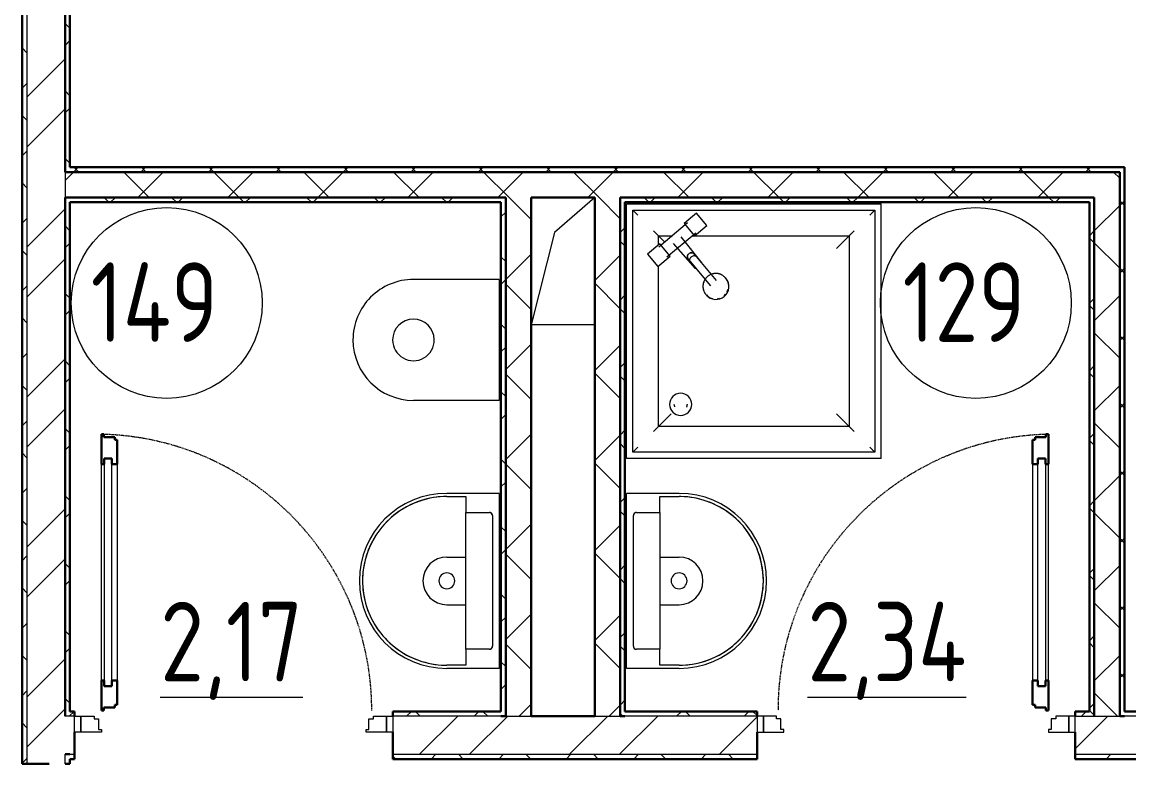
# Model space of a CAD drawing. Header units: millimetres. Extents: x -695119 to 412940, y -249585 to 622758.
# Drawn here: x 130338 to 133817, y -23855 to -21524 of the extents above; entities that cross this region are included whole.
import ezdxf

# ---------------------------------------------------------------- set-up
doc = ezdxf.new("R2010")
doc.units = ezdxf.units.MM
doc.linetypes.add('ADSK_Штриховая_ш2 п1_5', pattern=[4.5, 3, -1.5])
for name, color, linetype, lineweight in [('Каркас_Импост', 8, 'Continuous', 9), ('Марки помещений', 8, 'Continuous', 20), ('Монтажный зазор', 8, 'Continuous', 9), ('Остекление', 8, 'Continuous', 9), ('Открывание', 8, 'ADSK_Штриховая_ш2 п1_5', 9), ('Панель', 252, 'Continuous', 30), ('Перекрытия', 7, 'Continuous', 18), ('Сантехнические приборы', 8, 'Continuous', 18), ('Стены разрез', 7, 'Continuous', 30), ('Стены штриховка', 7, 'Continuous', 9)]:
    doc.layers.add(name, color=color, linetype=linetype, lineweight=lineweight)
doc.styles.add('GOST 2.304 type A_1', font='', dxfattribs={"height": 350})
doc.styles.get('GOST 2.304 type A_1').set_extended_font_data('GOST 2.304 type A')

# ---------------------------------------------------------------- blocks, each defined once
blk = doc.blocks.new('1 этаж')
at = {"color": 251, "lineweight": 18, "true_color": 0x636466}
for p, q in [((-42680.8, -103252.4), (-42807.4, -103361.9)), ((-42807.4, -103361.9), (-42880.8, -103652.4)), ((-42680.8, -103652.4), (-42880.8, -103652.4))]:
    blk.add_line(p, q, dxfattribs=at)
at = {"layer": 'Каркас_Импост', "color": 251, "true_color": 0x636466}
for p, q in [((-44295.8, -104882.4), (-44254.8, -104882.4)), ((-44295.8, -104932.4), (-44295.8, -104882.4)), ((-44254.8, -104882.4), (-44254.8, -104890.4)), ((-43376.8, -104890.4), (-43376.8, -104882.4)), ((-43376.8, -104882.4), (-43335.8, -104882.4)), ((-43335.8, -104882.4), (-43335.8, -104932.4)), ((-42109.8, -104882.4), (-42150.8, -104882.4)), ((-42150.8, -104882.4), (-42150.8, -104932.4)), ((-42109.8, -104890.4), (-42109.8, -104882.4)), ((-41231.8, -104882.4), (-41231.8, -104890.4)), ((-41190.8, -104882.4), (-41231.8, -104882.4)), ((-41190.8, -104932.4), (-41190.8, -104882.4)), ((-44254.8, -104890.4), (-44240.8, -104890.4)), ((-44240.8, -104890.4), (-44240.8, -104924.4)), ((-43390.8, -104890.4), (-43376.8, -104890.4)), ((-43390.8, -104924.4), (-43390.8, -104890.4)), ((-42095.8, -104890.4), (-42109.8, -104890.4)), ((-42095.8, -104924.4), (-42095.8, -104890.4)), ((-41231.8, -104890.4), (-41245.8, -104890.4)), ((-41245.8, -104890.4), (-41245.8, -104924.4)), ((-44231.8, -104932.4), (-44295.8, -104932.4)), ((-44240.8, -104924.4), (-44231.8, -104924.4)), ((-44231.8, -104924.4), (-44231.8, -104932.4)), ((-43399.8, -104924.4), (-43390.8, -104924.4)), ((-43399.8, -104932.4), (-43399.8, -104924.4)), ((-43335.8, -104932.4), (-43399.8, -104932.4)), ((-42150.8, -104932.4), (-42086.8, -104932.4)), ((-42086.8, -104924.4), (-42095.8, -104924.4)), ((-42086.8, -104932.4), (-42086.8, -104924.4)), ((-41245.8, -104924.4), (-41254.8, -104924.4)), ((-41254.8, -104924.4), (-41254.8, -104932.4)), ((-41254.8, -104932.4), (-41190.8, -104932.4))]:
    blk.add_line(p, q, dxfattribs=at)
at = {"layer": 'Марки помещений', "color": 251, "true_color": 0x636466}
for centre in [(-44026.2, -103583.8), (-41482.8, -103583.8)]:
    blk.add_circle(centre, 300, dxfattribs=at)
at = {"layer": 'Монтажный зазор', "color": 251, "true_color": 0x636466}
for p, q in [((-44315.8, -104882.4), (-44295.8, -104882.4)), ((-44315.8, -104932.4), (-44315.8, -104882.4)), ((-44295.8, -104882.4), (-44295.8, -104932.4)), ((-43335.8, -104882.4), (-43315.8, -104882.4)), ((-43335.8, -104932.4), (-43335.8, -104882.4)), ((-43315.8, -104882.4), (-43315.8, -104932.4)), ((-42170.8, -104882.4), (-42170.8, -104932.4)), ((-42150.8, -104882.4), (-42170.8, -104882.4)), ((-42150.8, -104932.4), (-42150.8, -104882.4)), ((-41170.8, -104882.4), (-41190.8, -104882.4)), ((-41190.8, -104882.4), (-41190.8, -104932.4)), ((-41170.8, -104932.4), (-41170.8, -104882.4)), ((-44295.8, -104932.4), (-44315.8, -104932.4)), ((-43315.8, -104932.4), (-43335.8, -104932.4)), ((-42170.8, -104932.4), (-42150.8, -104932.4)), ((-41190.8, -104932.4), (-41170.8, -104932.4))]:
    blk.add_line(p, q, dxfattribs=at)
at = {"layer": 'Остекление', "color": 251, "true_color": 0x636466}
for p, q in [((-44222.8, -104072.4), (-44222.8, -104788.4)), ((-44198.8, -104072.4), (-44222.8, -104072.4)), ((-44198.8, -104788.4), (-44198.8, -104072.4)), ((-41287.8, -104788.4), (-41287.8, -104072.4)), ((-41287.8, -104072.4), (-41263.8, -104072.4)), ((-41263.8, -104072.4), (-41263.8, -104788.4)), ((-44222.8, -104788.4), (-44198.8, -104788.4)), ((-41263.8, -104788.4), (-41287.8, -104788.4))]:
    blk.add_line(p, q, dxfattribs=at)
at = {"layer": 'Открывание', "color": 251, "true_color": 0x636466}
for centre, start, end in [((-44249.8, -104864.4), 0, 88.8118), ((-41236.8, -104864.4), 91.1882, 180)]:
    blk.add_arc(centre, 868, start, end, dxfattribs=at)
at = {"layer": 'Панель', "color": 251, "true_color": 0x636466}
for p, q in [((-44231.8, -103996.4), (-44223.8, -103996.4)), ((-44231.8, -104090.4), (-44231.8, -103996.4)), ((-44223.8, -103996.4), (-44223.8, -104005.4)), ((-44223.8, -104005.4), (-44189.8, -104005.4)), ((-44189.8, -104005.4), (-44189.8, -104014.4)), ((-44189.8, -104014.4), (-44181.8, -104014.4)), ((-44181.8, -104014.4), (-44181.8, -104090.4)), ((-41296.8, -104014.4), (-41304.8, -104014.4)), ((-41304.8, -104014.4), (-41304.8, -104090.4)), ((-41262.8, -104005.4), (-41296.8, -104005.4)), ((-41296.8, -104005.4), (-41296.8, -104014.4)), ((-41254.8, -103996.4), (-41262.8, -103996.4)), ((-41262.8, -103996.4), (-41262.8, -104005.4)), ((-41254.8, -104090.4), (-41254.8, -103996.4)), ((-44222.8, -104072.4), (-44222.8, -104090.4)), ((-44198.8, -104072.4), (-44222.8, -104072.4)), ((-44198.8, -104090.4), (-44198.8, -104072.4)), ((-41287.8, -104090.4), (-41287.8, -104072.4)), ((-41287.8, -104072.4), (-41263.8, -104072.4)), ((-41263.8, -104072.4), (-41263.8, -104090.4)), ((-44222.8, -104090.4), (-44231.8, -104090.4)), ((-44181.8, -104090.4), (-44198.8, -104090.4)), ((-41304.8, -104090.4), (-41287.8, -104090.4)), ((-41263.8, -104090.4), (-41254.8, -104090.4)), ((-44231.8, -104864.4), (-44231.8, -104770.4)), ((-44222.8, -104770.4), (-44231.8, -104770.4)), ((-44222.8, -104788.4), (-44222.8, -104770.4)), ((-44198.8, -104770.4), (-44198.8, -104788.4)), ((-44181.8, -104770.4), (-44198.8, -104770.4)), ((-44181.8, -104770.4), (-44181.8, -104846.4)), ((-41304.8, -104770.4), (-41304.8, -104846.4)), ((-41304.8, -104770.4), (-41287.8, -104770.4)), ((-41287.8, -104770.4), (-41287.8, -104788.4)), ((-41263.8, -104770.4), (-41254.8, -104770.4)), ((-41263.8, -104788.4), (-41263.8, -104770.4)), ((-41254.8, -104864.4), (-41254.8, -104770.4)), ((-44198.8, -104788.4), (-44222.8, -104788.4)), ((-41287.8, -104788.4), (-41263.8, -104788.4)), ((-44189.8, -104846.4), (-44189.8, -104855.4)), ((-44181.8, -104846.4), (-44189.8, -104846.4)), ((-41304.8, -104846.4), (-41296.8, -104846.4)), ((-41296.8, -104846.4), (-41296.8, -104855.4)), ((-44223.8, -104864.4), (-44231.8, -104864.4)), ((-44223.8, -104855.4), (-44223.8, -104864.4)), ((-44189.8, -104855.4), (-44223.8, -104855.4)), ((-41296.8, -104855.4), (-41262.8, -104855.4)), ((-41262.8, -104855.4), (-41262.8, -104864.4)), ((-41262.8, -104864.4), (-41254.8, -104864.4))]:
    blk.add_line(p, q, dxfattribs=at)
at = {"layer": 'Панель', "color": 251, "lineweight": 9, "true_color": 0x636466}
for p, q in [((-44231.8, -104770.4), (-44231.8, -104090.4)), ((-44181.8, -104090.4), (-44181.8, -104770.4)), ((-41304.8, -104090.4), (-41304.8, -104770.4)), ((-41254.8, -104770.4), (-41254.8, -104090.4))]:
    blk.add_line(p, q, dxfattribs=at)
at = {"layer": 'Перекрытия', "color": 251, "true_color": 0x636466}
blk.add_line((-42680.8, -103652.4), (-42880.8, -103652.4), dxfattribs=at)
at = {"layer": 'Сантехнические приборы', "color": 251, "true_color": 0x636466}
for p, q in [((-42580.8, -104072.4), (-42580.8, -103272.4)), ((-42580.8, -103272.4), (-41780.8, -103272.4)), ((-41780.8, -104072.4), (-41780.8, -103272.4)), ((-42560.8, -104052.4), (-42560.8, -103292.4)), ((-42560.8, -103292.4), (-41800.8, -103292.4)), ((-42361, -103301.4), (-42399.9, -103334.1)), ((-42328.4, -103340.3), (-42361, -103301.4)), ((-41800.8, -103292.4), (-41800.8, -104052.4)), ((-42388.9, -103332.3), (-42479.5, -103408.3)), ((-42399.9, -103334.1), (-42367.3, -103373)), ((-42367.3, -103373), (-42328.4, -103340.3)), ((-42480.8, -103401.9), (-42480.8, -103372.4)), ((-42480.8, -103372.4), (-42436.7, -103372.4)), ((-42453.8, -103439), (-42363.2, -103363)), ((-42343.7, -103458.3), (-42409.3, -103376.2)), ((-42374.4, -103372.4), (-42367.8, -103372.4)), ((-42366.7, -103372.4), (-41880.8, -103372.4)), ((-41880.8, -103372.4), (-41880.8, -103972.4)), ((-42475.9, -103397.8), (-42514.8, -103430.5)), ((-42443.3, -103436.7), (-42475.9, -103397.8)), ((-42434.1, -103397), (-42364.7, -103475.8)), ((-42514.8, -103430.5), (-42482.2, -103469.4)), ((-42482.2, -103469.4), (-42443.3, -103436.7)), ((-42380.6, -103453.7), (-42316.8, -103529.7)), ((-42297.7, -103513.6), (-42361.5, -103437.6)), ((-42480.8, -103972.4), (-42480.8, -103468.2)), ((-42363.6, -103475), (-42364.7, -103475.8)), ((-42980.8, -103509.9), (-43250.8, -103509.9)), ((-42980.8, -103509.9), (-42980.8, -103889.9)), ((-42266.3, -103509.6), (-42267.6, -103507.8)), ((-42329.2, -103559.5), (-42327.7, -103561)), ((-42980.8, -103889.9), (-43250.8, -103889.9)), ((-41880.8, -103972.4), (-42480.8, -103972.4)), ((-41800.8, -104052.4), (-42560.8, -104052.4)), ((-41780.8, -104072.4), (-42580.8, -104072.4)), ((-42980.8, -104182.2), (-43145.8, -104182.2)), ((-43145.8, -104192.2), (-43085.8, -104192.2)), ((-43085.8, -104192.2), (-43085.8, -104242.2)), ((-42980.8, -104182.2), (-42980.8, -104732.2)), ((-42580.8, -104732.2), (-42580.8, -104182.2)), ((-42415.8, -104182.2), (-42580.8, -104182.2)), ((-42475.8, -104242.2), (-42475.8, -104192.2)), ((-42475.8, -104192.2), (-42415.8, -104192.2)), ((-43085.8, -104242.2), (-43012.1, -104242.2)), ((-43085.8, -104252.2), (-43085.8, -104242.2)), ((-43085.8, -104662.2), (-43085.8, -104252.2)), ((-43002.1, -104252.2), (-43002.1, -104662.2)), ((-42559.5, -104662.2), (-42559.5, -104252.2)), ((-42549.5, -104242.2), (-42475.8, -104242.2)), ((-42475.8, -104242.2), (-42475.8, -104252.2)), ((-42475.8, -104252.2), (-42475.8, -104662.2)), ((-43145.8, -104382.2), (-43085.8, -104382.2)), ((-42475.8, -104382.2), (-42415.8, -104382.2)), ((-43145.8, -104532.2), (-43085.8, -104532.2)), ((-42475.8, -104532.2), (-42415.8, -104532.2)), ((-43085.8, -104672.2), (-43085.8, -104662.2)), ((-43012.1, -104672.2), (-43085.8, -104672.2)), ((-43085.8, -104672.2), (-43085.8, -104722.2)), ((-42475.8, -104672.2), (-42549.5, -104672.2)), ((-42475.8, -104662.2), (-42475.8, -104672.2)), ((-42475.8, -104722.2), (-42475.8, -104672.2)), ((-43085.8, -104722.2), (-43145.8, -104722.2)), ((-42980.8, -104732.2), (-43145.8, -104732.2)), ((-42415.8, -104732.2), (-42580.8, -104732.2)), ((-42415.8, -104722.2), (-42475.8, -104722.2))]:
    blk.add_line(p, q, dxfattribs=at)
at = {"layer": 'Сантехнические приборы', "color": 251, "true_color": 0x636466, "flags": 128}
for points in [[(-42386.7, -103446.4), (-42386.7, -103446.5), (-42386.6, -103446.6), (-42386.4, -103446.8), (-42386.2, -103447), (-42386, -103447.2), (-42385.8, -103447.5), (-42385.5, -103447.9), (-42385.1, -103448.3), (-42384.8, -103448.7), (-42384.3, -103449.2), (-42383.9, -103449.8), (-42383.4, -103450.4), (-42382.9, -103451), (-42382.3, -103451.7), (-42381.7, -103452.4), (-42381.1, -103453.1), (-42380.6, -103453.7)], [(-42361.5, -103437.6), (-42362.1, -103436.8), (-42362.8, -103436.1), (-42363.3, -103435.4), (-42363.9, -103434.7), (-42364.4, -103434.1), (-42364.9, -103433.5), (-42365.3, -103433), (-42365.7, -103432.5), (-42366.1, -103432.1), (-42366.4, -103431.7), (-42366.7, -103431.4), (-42366.9, -103431.1), (-42367.2, -103430.8), (-42367.3, -103430.6), (-42367.4, -103430.5), (-42367.5, -103430.4), (-42367.6, -103430.4)], [(-42262.8, -103517), (-42263.4, -103515.5), (-42264, -103514.1), (-42264.7, -103512.6), (-42265.4, -103511.2), (-42266.2, -103509.8), (-42267.1, -103508.5), (-42268, -103507.2), (-42269, -103505.9), (-42270, -103504.7), (-42271.1, -103503.5), (-42272.2, -103502.3), (-42273.4, -103501.2), (-42274.6, -103500.2), (-42275.8, -103499.2), (-42277.1, -103498.2), (-42278.4, -103497.3), (-42279.8, -103496.5), (-42281.2, -103495.7), (-42282.6, -103495), (-42284.1, -103494.3), (-42285.5, -103493.7), (-42287, -103493.2), (-42288.6, -103492.7), (-42290.1, -103492.2), (-42291.7, -103491.9), (-42293.2, -103491.6), (-42294.8, -103491.3), (-42296.4, -103491.1), (-42298, -103491), (-42299.6, -103491), (-42301.2, -103491), (-42302.8, -103491.1), (-42304.4, -103491.2), (-42306, -103491.4), (-42307.6, -103491.7), (-42309.2, -103492), (-42310.7, -103492.4), (-42312.3, -103492.9), (-42313.8, -103493.4), (-42315.3, -103494), (-42316.8, -103494.6), (-42318.2, -103495.3), (-42319.7, -103496.1), (-42321.1, -103496.9), (-42322.4, -103497.7), (-42323.7, -103498.6), (-42325, -103499.6), (-42326.2, -103500.5)], [(-42326.2, -103500.5), (-42327.4, -103501.6), (-42328.6, -103502.7), (-42329.7, -103503.8), (-42330.8, -103505), (-42331.8, -103506.3), (-42332.8, -103507.5), (-42333.7, -103508.9), (-42334.6, -103510.2), (-42335.4, -103511.6), (-42336.2, -103513), (-42336.9, -103514.4), (-42337.6, -103515.9), (-42338.2, -103517.4), (-42338.7, -103518.9), (-42339.2, -103520.4), (-42339.6, -103522), (-42339.9, -103523.6), (-42340.2, -103525.1), (-42340.5, -103526.7), (-42340.6, -103528.3), (-42340.7, -103529.9), (-42340.8, -103531.5), (-42340.7, -103533.1), (-42340.6, -103534.7), (-42340.5, -103536.3), (-42340.2, -103537.9), (-42340, -103539.5), (-42339.6, -103541.1), (-42339.2, -103542.6), (-42338.7, -103544.1), (-42338.2, -103545.6), (-42337.6, -103547.1), (-42336.9, -103548.6), (-42336.2, -103550), (-42335.5, -103551.4), (-42334.6, -103552.8), (-42333.7, -103554.1), (-42332.8, -103555.4), (-42331.8, -103556.7), (-42330.8, -103557.9), (-42329.7, -103559.1), (-42328.5, -103560.2), (-42327.4, -103561.3), (-42326.1, -103562.3), (-42324.9, -103563.3), (-42323.6, -103564.2), (-42322.2, -103565.1), (-42321, -103565.8)], [(-42430.8, -103902.3), (-42430.8, -103902.2), (-42430.8, -103902), (-42430.8, -103901.7)], [(-42429.1, -103910.6), (-42429.4, -103909.8), (-42429.6, -103909.1), (-42429.9, -103908.3), (-42430.1, -103907.5), (-42430.3, -103906.8), (-42430.5, -103906), (-42430.6, -103905.2), (-42430.7, -103904.4), (-42430.8, -103903.6), (-42430.8, -103902.8)], [(-42390.8, -103903.2), (-42390.9, -103904), (-42390.9, -103904.8), (-42391.1, -103905.6), (-42391.2, -103906.3), (-42391.4, -103907.1), (-42391.6, -103907.9), (-42391.8, -103908.7), (-42392.1, -103909.4), (-42392.4, -103910.2), (-42392.7, -103910.9)], [(-42390.8, -103901.9), (-42390.8, -103902.1), (-42390.8, -103902.3), (-42390.8, -103902.4)], [(-43145.8, -104192.2), (-43156.4, -104192.4), (-43167, -104193.1), (-43177.5, -104194.1), (-43188, -104195.6), (-43198.4, -104197.5), (-43208.8, -104199.8), (-43219, -104202.5), (-43229.2, -104205.7), (-43239.2, -104209.2), (-43249, -104213.1), (-43258.7, -104217.4), (-43268.2, -104222.2), (-43277.5, -104227.2), (-43286.6, -104232.7), (-43295.4, -104238.5), (-43304.1, -104244.7), (-43312.4, -104251.1), (-43320.5, -104258), (-43328.4, -104265.1), (-43335.9, -104272.6), (-43343.1, -104280.3), (-43350, -104288.4), (-43356.6, -104296.7), (-43362.9, -104305.2), (-43368.8, -104314), (-43374.3, -104323.1), (-43379.5, -104332.3), (-43384.3, -104341.7), (-43388.8, -104351.4), (-43392.8, -104361.2), (-43396.4, -104371.1), (-43399.7, -104381.2), (-43402.5, -104391.4), (-43404.9, -104401.8), (-43406.9, -104412.2), (-43408.5, -104422.6), (-43409.7, -104433.2), (-43410.5, -104443.8), (-43410.8, -104454.3), (-43410.7, -104464.9), (-43410.2, -104475.5), (-43409.2, -104486.1), (-43407.9, -104496.6), (-43406.1, -104507), (-43403.9, -104517.4), (-43401.3, -104527.7), (-43398.2, -104537.8), (-43394.8, -104547.9), (-43391, -104557.8), (-43386.8, -104567.5), (-43382.2, -104577), (-43377.2, -104586.4), (-43371.8, -104595.5), (-43366.1, -104604.5), (-43360.1, -104613.2), (-43353.6, -104621.6), (-43346.9, -104629.8), (-43339.8, -104637.7), (-43332.5, -104645.3), (-43324.8, -104652.6), (-43316.8, -104659.6), (-43308.6, -104666.3), (-43300.1, -104672.6), (-43291.4, -104678.6), (-43282.4, -104684.3), (-43273.2, -104689.6), (-43263.8, -104694.5), (-43254.2, -104699), (-43244.5, -104703.1), (-43234.6, -104706.9), (-43224.5, -104710.2), (-43214.3, -104713.2), (-43204, -104715.7), (-43193.7, -104717.8), (-43183.2, -104719.6), (-43172.7, -104720.8), (-43162.1, -104721.7), (-43151.5, -104722.1), (-43145.8, -104722.2)], [(-42415.8, -104722.2), (-42405.2, -104722), (-42394.6, -104721.4), (-42384.1, -104720.3), (-42373.6, -104718.8), (-42363.2, -104716.9), (-42352.8, -104714.6), (-42342.6, -104711.9), (-42332.4, -104708.8), (-42322.4, -104705.2), (-42312.6, -104701.3), (-42302.9, -104697), (-42293.4, -104692.3), (-42284.1, -104687.2), (-42275, -104681.7), (-42266.2, -104675.9), (-42257.5, -104669.8), (-42249.2, -104663.3), (-42241.1, -104656.4), (-42233.2, -104649.3), (-42225.7, -104641.8), (-42218.5, -104634.1), (-42211.6, -104626.1), (-42205, -104617.7), (-42198.7, -104609.2), (-42192.8, -104600.4), (-42187.3, -104591.4), (-42182.1, -104582.1), (-42177.3, -104572.7), (-42172.8, -104563), (-42168.8, -104553.2), (-42165.2, -104543.3), (-42161.9, -104533.2), (-42159.1, -104523), (-42156.7, -104512.7), (-42154.7, -104502.2), (-42153.1, -104491.8), (-42151.9, -104481.2), (-42151.1, -104470.7), (-42150.8, -104460.1), (-42150.9, -104449.5), (-42151.4, -104438.9), (-42152.4, -104428.3), (-42153.7, -104417.8), (-42155.5, -104407.4), (-42157.7, -104397), (-42160.3, -104386.7), (-42163.4, -104376.6), (-42166.8, -104366.5), (-42170.6, -104356.7), (-42174.8, -104346.9), (-42179.4, -104337.4), (-42184.4, -104328), (-42189.8, -104318.9), (-42195.5, -104309.9), (-42201.6, -104301.3), (-42208, -104292.8), (-42214.7, -104284.6), (-42221.8, -104276.7), (-42229.1, -104269.1), (-42236.8, -104261.8), (-42244.8, -104254.8), (-42253, -104248.1), (-42261.5, -104241.8), (-42270.2, -104235.8), (-42279.2, -104230.1), (-42288.4, -104224.8), (-42297.8, -104219.9), (-42307.4, -104215.4), (-42317.1, -104211.3), (-42327, -104207.5), (-42337.1, -104204.2), (-42347.3, -104201.2), (-42357.6, -104198.7), (-42367.9, -104196.6), (-42378.4, -104194.9), (-42388.9, -104193.6), (-42399.5, -104192.7), (-42410.1, -104192.3), (-42415.8, -104192.2)], [(-43002.1, -104252.2), (-43002.1, -104251.8), (-43002.1, -104251.4), (-43002.1, -104251), (-43002.2, -104250.6), (-43002.3, -104250.2), (-43002.4, -104249.8), (-43002.5, -104249.4), (-43002.6, -104249.1), (-43002.7, -104248.7), (-43002.9, -104248.3), (-43003, -104247.9), (-43003.2, -104247.6), (-43003.4, -104247.2), (-43003.6, -104246.9), (-43003.8, -104246.6), (-43004, -104246.2), (-43004.3, -104245.9), (-43004.5, -104245.6), (-43004.8, -104245.3), (-43005.1, -104245), (-43005.4, -104244.8), (-43005.7, -104244.5), (-43006, -104244.2), (-43006.3, -104244), (-43006.7, -104243.8), (-43007, -104243.6), (-43007.4, -104243.4), (-43007.7, -104243.2), (-43008.1, -104243), (-43008.4, -104242.9), (-43008.8, -104242.7), (-43009.2, -104242.6), (-43009.6, -104242.5), (-43010, -104242.4), (-43010.4, -104242.4), (-43010.8, -104242.3), (-43011.2, -104242.2), (-43011.6, -104242.2), (-43012, -104242.2), (-43012.1, -104242.2)], [(-42549.5, -104242.2), (-42549.9, -104242.2), (-42550.3, -104242.2), (-42550.7, -104242.3), (-42551.1, -104242.3), (-42551.5, -104242.4), (-42551.9, -104242.5), (-42552.3, -104242.6), (-42552.7, -104242.7), (-42553.1, -104242.8), (-42553.4, -104243), (-42553.8, -104243.2), (-42554.2, -104243.3), (-42554.5, -104243.5), (-42554.8, -104243.7), (-42555.2, -104244), (-42555.5, -104244.2), (-42555.8, -104244.4), (-42556.1, -104244.7), (-42556.4, -104245), (-42556.7, -104245.2), (-42557, -104245.5), (-42557.2, -104245.8), (-42557.5, -104246.1), (-42557.7, -104246.5), (-42558, -104246.8), (-42558.2, -104247.1), (-42558.4, -104247.5), (-42558.5, -104247.8), (-42558.7, -104248.2), (-42558.9, -104248.6), (-42559, -104249), (-42559.1, -104249.3), (-42559.2, -104249.7), (-42559.3, -104250.1), (-42559.4, -104250.5), (-42559.4, -104250.9), (-42559.5, -104251.3), (-42559.5, -104251.7), (-42559.5, -104252.1), (-42559.5, -104252.2)], [(-43012.1, -104672.2), (-43011.7, -104672.2), (-43011.3, -104672.2), (-43010.9, -104672.1), (-43010.5, -104672.1), (-43010.1, -104672), (-43009.7, -104671.9), (-43009.3, -104671.8), (-43008.9, -104671.7), (-43008.5, -104671.6), (-43008.2, -104671.4), (-43007.8, -104671.3), (-43007.4, -104671.1), (-43007.1, -104670.9), (-43006.8, -104670.7), (-43006.4, -104670.5), (-43006.1, -104670.2), (-43005.8, -104670), (-43005.5, -104669.7), (-43005.2, -104669.5), (-43004.9, -104669.2), (-43004.6, -104668.9), (-43004.4, -104668.6), (-43004.1, -104668.3), (-43003.9, -104667.9), (-43003.7, -104667.6), (-43003.4, -104667.3), (-43003.2, -104666.9), (-43003.1, -104666.6), (-43002.9, -104666.2), (-43002.7, -104665.8), (-43002.6, -104665.5), (-43002.5, -104665.1), (-43002.4, -104664.7), (-43002.3, -104664.3), (-43002.2, -104663.9), (-43002.2, -104663.5), (-43002.1, -104663.1), (-43002.1, -104662.7), (-43002.1, -104662.3), (-43002.1, -104662.2)], [(-42559.5, -104662.2), (-42559.5, -104662.6), (-42559.5, -104663), (-42559.5, -104663.4), (-42559.4, -104663.8), (-42559.3, -104664.2), (-42559.2, -104664.6), (-42559.1, -104665), (-42559, -104665.4), (-42558.9, -104665.7), (-42558.7, -104666.1), (-42558.6, -104666.5), (-42558.4, -104666.8), (-42558.2, -104667.2), (-42558, -104667.5), (-42557.8, -104667.9), (-42557.6, -104668.2), (-42557.3, -104668.5), (-42557.1, -104668.8), (-42556.8, -104669.1), (-42556.5, -104669.4), (-42556.2, -104669.7), (-42555.9, -104669.9), (-42555.6, -104670.2), (-42555.3, -104670.4), (-42554.9, -104670.6), (-42554.6, -104670.8), (-42554.2, -104671), (-42553.9, -104671.2), (-42553.5, -104671.4), (-42553.2, -104671.5), (-42552.8, -104671.7), (-42552.4, -104671.8), (-42552, -104671.9), (-42551.6, -104672), (-42551.2, -104672.1), (-42550.8, -104672.1), (-42550.4, -104672.2), (-42550, -104672.2), (-42549.6, -104672.2), (-42549.5, -104672.2)]]:
    blk.add_lwpolyline(points, dxfattribs=at)
at = {"layer": 'Сантехнические приборы', "color": 251, "true_color": 0x636466}
for centre, radius, start, end in [((-42377.1, -103438.4), 12.5, 115, 130), ((-42377.1, -103438.4), 12.5, 55, 108.5617), ((-42377.1, -103438.4), 12.5, 175, 205), ((-42377.1, -103438.4), 12.5, 153.3103, 166.6766), ((-42377.1, -103438.4), 12.5, 212.4913, 229.3033), ((-42377.1, -103438.4), 12.5, 130, 145), ((-43250.8, -103699.9), 190, 90, 180.0711), ((-43250.8, -103699.9), 65.4, 0.3183, 180.0777), ((-43250.8, -103699.9), 190, 180.0711, 270), ((-43250.8, -103699.9), 65.4, 180.0777, 0.3183), ((-42410.8, -103902.4), 35, 90, 270), ((-42410.8, -103902.4), 35, 270, 90), ((-43145.8, -104457.2), 275, 90, 270), ((-43145.8, -104457.2), 265, 90, 270), ((-42415.8, -104457.2), 275, 270, 90), ((-42415.8, -104457.2), 265, 270, 90), ((-43012.1, -104252.2), 10, 0, 90), ((-42549.5, -104252.2), 10, 90, 180), ((-43145.8, -104457.2), 75, 90, 270), ((-42415.8, -104457.2), 75, 270, 90), ((-43145.8, -104457.2), 25, 90, 270), ((-43145.8, -104457.2), 25, 270, 90), ((-42415.8, -104457.2), 25, 90, 270), ((-42415.8, -104457.2), 25, 270, 90), ((-43012.1, -104662.2), 10, 270, 0), ((-42549.5, -104662.2), 10, 180, 270)]:
    blk.add_arc(centre, radius, start, end, dxfattribs=at)
for centre, major_axis, start_param, end_param in [((-42300.5, -103531.1), (30.9, 25.9), 0.456571, 0.576516), ((-42300.5, -103531.1), (30.9, 25.9), 2.094395, 2.12839), ((-42299.1, -103532.8), (30.8, 25.8), 4.712389, 6.283185), ((-42300.5, -103531.1), (30.9, 25.9), 5.708701, 6.320479), ((-42300.5, -103531.1), (30.9, 25.9), 2.565108, 2.70999), ((-42300.5, -103531.1), (30.9, 25.9), 3.107058, 3.728593), ((-42299.1, -103532.8), (30.8, 25.8), 3.141593, 4.712389), ((-42300.5, -103531.1), (30.9, 25.9), 4.712389, 4.895955), ((-42300.5, -103531.1), (30.9, 25.9), 5.121537, 5.331775), ((-42300.5, -103531.1), (30.9, 25.9), 4.12978, 4.227438), ((-42300.5, -103531.1), (30.9, 25.9), 4.249865, 4.331237)]:
    blk.add_ellipse(centre, major_axis=major_axis, ratio=0.98191, start_param=start_param, end_param=end_param, dxfattribs=at)
for points, knots in [([(-42545.8, -103307.4), (-42547.1, -103306), (-42549.1, -103304.1), (-42551.6, -103301.6), (-42553, -103300.1), (-42554.1, -103299), (-42555.2, -103298), (-42556.2, -103297), (-42557.1, -103296.1), (-42557.9, -103295.3), (-42558.8, -103294.3), (-42559.7, -103293.5), (-42560.5, -103292.6), (-42560.8, -103292.4), (-42560.8, -103292.4)], [0, 0, 0, 0, 0.166667, 0.25, 0.333333, 0.375, 0.416667, 0.5, 0.541667, 0.583333, 0.666667, 0.75, 0.833333, 1, 1, 1, 1]), ([(-41815.8, -103307.4), (-41814.5, -103306.1), (-41812.5, -103304.1), (-41810, -103301.6), (-41808.6, -103300.1), (-41807.5, -103299), (-41806.4, -103298), (-41805.4, -103297), (-41804.5, -103296.1), (-41803.7, -103295.3), (-41802.8, -103294.3), (-41801.9, -103293.5), (-41801.1, -103292.6), (-41800.8, -103292.4), (-41800.8, -103292.4)], [0, 0, 0, 0, 0.166667, 0.25, 0.333333, 0.375, 0.416667, 0.5, 0.541667, 0.583333, 0.666667, 0.75, 0.833333, 1, 1, 1, 1]), ([(-42480.8, -103372.4), (-42480.8, -103372.4), (-42481.1, -103372.1), (-42481.9, -103371.3), (-42482.8, -103370.4), (-42483.7, -103369.5), (-42484.5, -103368.6), (-42485.4, -103367.8), (-42486.6, -103366.5), (-42488, -103365.2), (-42489.2, -103364), (-42490.4, -103362.8), (-42492.5, -103360.6), (-42494.5, -103358.7), (-42495.8, -103357.4)], [0, 0, 0, 0, 0.166667, 0.25, 0.333333, 0.416667, 0.458333, 0.5, 0.583333, 0.666667, 0.708333, 0.75, 0.833333, 1, 1, 1, 1]), ([(-41880.8, -103372.4), (-41880.8, -103372.4), (-41880.5, -103372.1), (-41879.7, -103371.3), (-41878.8, -103370.4), (-41877.9, -103369.5), (-41877.1, -103368.7), (-41876.2, -103367.8), (-41875, -103366.5), (-41873.6, -103365.2), (-41872.4, -103364), (-41871.2, -103362.8), (-41869.1, -103360.6), (-41867.1, -103358.7), (-41865.8, -103357.4)], [0, 0, 0, 0, 0.166667, 0.25, 0.333333, 0.416667, 0.458333, 0.5, 0.583333, 0.666667, 0.708333, 0.75, 0.833333, 1, 1, 1, 1]), ([(-42460.8, -103392.4), (-42461.6, -103391.6), (-42463, -103390.1), (-42465.9, -103387.3), (-42468.5, -103384.7), (-42470.9, -103382.3), (-42473.1, -103380.1), (-42475.5, -103377.6), (-42477.9, -103375.3), (-42480.1, -103373), (-42480.8, -103372.4), (-42480.8, -103372.4)], [0.3333333, 0.3333333, 0.3333333, 0.3333333, 0.375, 0.4166667, 0.5, 0.5416667, 0.5833333, 0.6666667, 0.75, 0.8333333, 1, 1, 1, 1]), ([(-41920.8, -103412.4), (-41917.2, -103408.9), (-41912.1, -103403.6), (-41905.5, -103397), (-41901.5, -103393.1), (-41898.6, -103390.1), (-41895.7, -103387.3), (-41893.1, -103384.7), (-41890.7, -103382.3), (-41888.5, -103380.1), (-41886.1, -103377.6), (-41883.7, -103375.3), (-41881.5, -103373.1), (-41880.8, -103372.4), (-41880.8, -103372.4)], [0, 0, 0, 0, 0.166667, 0.25, 0.333333, 0.375, 0.416667, 0.5, 0.541667, 0.583333, 0.666667, 0.75, 0.833333, 1, 1, 1, 1]), ([(-42381.4, -103426.6), (-42380, -103426.1), (-42377.1, -103425.6), (-42372.8, -103426.4), (-42369.6, -103428.3), (-42368, -103429.8), (-42367.6, -103430.4)], [0.1111111, 0.1111111, 0.1111111, 0.1111111, 0.2222222, 0.3333333, 0.4444444, 0.4998563, 0.4998563, 0.4998563, 0.4998563]), ([(-42440.8, -103932.4), (-42444.4, -103935.9), (-42449.5, -103941.1), (-42456.1, -103947.7), (-42460.1, -103951.6), (-42463, -103954.6), (-42465.9, -103957.4), (-42468.5, -103960.1), (-42470.9, -103962.5), (-42473.1, -103964.7), (-42475.5, -103967.1), (-42477.9, -103969.4), (-42480.1, -103971.7), (-42480.8, -103972.4), (-42480.8, -103972.4)], [0, 0, 0, 0, 0.166667, 0.25, 0.333333, 0.375, 0.416667, 0.5, 0.541667, 0.583333, 0.666667, 0.75, 0.833333, 1, 1, 1, 1]), ([(-41880.8, -103972.4), (-41880.8, -103972.4), (-41881.5, -103971.7), (-41883.7, -103969.4), (-41886.1, -103967.1), (-41888.5, -103964.7), (-41890.7, -103962.4), (-41893.1, -103960.1), (-41895.7, -103957.4), (-41898.6, -103954.6), (-41901.5, -103951.6), (-41905.5, -103947.7), (-41912.1, -103941.1), (-41917.3, -103935.9), (-41920.8, -103932.4)], [-1, -1, -1, -1, -0.833333, -0.75, -0.666667, -0.583333, -0.541667, -0.5, -0.416667, -0.375, -0.333333, -0.25, -0.166667, 0, 0, 0, 0]), ([(-42495.8, -103987.4), (-42494.5, -103986.1), (-42492.5, -103984.1), (-42490, -103981.6), (-42488.6, -103980.1), (-42487.5, -103979), (-42486.4, -103978), (-42485.4, -103977), (-42484.5, -103976.1), (-42483.7, -103975.3), (-42482.8, -103974.3), (-42481.9, -103973.5), (-42481.1, -103972.6), (-42480.8, -103972.4), (-42480.8, -103972.4)], [-1, -1, -1, -1, -0.833333, -0.75, -0.666667, -0.625, -0.583333, -0.5, -0.458333, -0.416667, -0.333333, -0.25, -0.166667, 0, 0, 0, 0]), ([(-41880.8, -103972.4), (-41880.8, -103972.4), (-41880.5, -103972.6), (-41879.7, -103973.5), (-41878.8, -103974.3), (-41877.9, -103975.3), (-41877.1, -103976.1), (-41876.2, -103977), (-41875, -103978.2), (-41873.6, -103979.6), (-41872.4, -103980.7), (-41871.2, -103981.9), (-41869.1, -103984.1), (-41867.1, -103986), (-41865.8, -103987.4)], [0, 0, 0, 0, 0.166667, 0.25, 0.333333, 0.416667, 0.458333, 0.5, 0.583333, 0.666667, 0.708333, 0.75, 0.833333, 1, 1, 1, 1]), ([(-42560.8, -104052.4), (-42560.8, -104052.4), (-42560.5, -104052.1), (-42559.7, -104051.3), (-42558.8, -104050.4), (-42557.9, -104049.5), (-42557.1, -104048.7), (-42556.2, -104047.8), (-42555.2, -104046.8), (-42554.1, -104045.7), (-42553, -104044.6), (-42551.6, -104043.1), (-42549.1, -104040.6), (-42547.1, -104038.7), (-42545.8, -104037.4)], [-1, -1, -1, -1, -0.833333, -0.75, -0.666667, -0.583333, -0.541667, -0.5, -0.416667, -0.375, -0.333333, -0.25, -0.166667, 0, 0, 0, 0]), ([(-41815.8, -104037.4), (-41814.5, -104038.7), (-41812.5, -104040.6), (-41810, -104043.1), (-41808.6, -104044.6), (-41807.5, -104045.7), (-41806.4, -104046.8), (-41805.4, -104047.8), (-41804.5, -104048.6), (-41803.7, -104049.5), (-41802.8, -104050.4), (-41801.9, -104051.3), (-41801.1, -104052.1), (-41800.8, -104052.4), (-41800.8, -104052.4)], [0, 0, 0, 0, 0.166667, 0.25, 0.333333, 0.375, 0.416667, 0.5, 0.541667, 0.583333, 0.666667, 0.75, 0.833333, 1, 1, 1, 1])]:
    blk.add_open_spline(points, degree=3, knots=knots, dxfattribs=at)
for points in [[(-42385.2, -103428.8), (-42384.1, -103427.9), (-42382.8, -103427.1), (-42381.4, -103426.6)], [(-42385.2, -103448), (-42386.3, -103447), (-42388.2, -103444.8), (-42389.7, -103440.6), (-42389.7, -103436.2), (-42388.2, -103432), (-42386.3, -103429.7), (-42385.2, -103428.8)], [(-42381.5, -103452.3), (-42382, -103451.3), (-42382.5, -103449.1), (-42382, -103445.4), (-42380.1, -103441.7), (-42378.1, -103439.5), (-42377, -103438.6)], [(-42379.5, -103454.8), (-42380.3, -103454.2), (-42380.9, -103453.4), (-42381.4, -103452.5)], [(-42377, -103438.6), (-42375.9, -103437.7), (-42373.4, -103436.1), (-42369.4, -103434.8), (-42365.6, -103434.9), (-42362.5, -103436.3), (-42361.1, -103438), (-42360.6, -103438.9)]]:
    blk.add_open_spline(points, degree=3, dxfattribs=at)
at = {"layer": 'Стены разрез', "color": 251, "true_color": 0x636466}
for p, q in [((-44345.8, -103172.4), (-44345.8, -101047.4)), ((-44480.8, -101062.4), (-44480.8, -105032.4)), ((-44330.8, -103157.4), (-44330.8, -101062.4)), ((-41030.8, -103172.4), (-44345.8, -103172.4)), ((-41015.8, -103157.4), (-44330.8, -103157.4)), ((-41030.8, -104882.4), (-41030.8, -103172.4)), ((-41015.8, -104867.4), (-41015.8, -103157.4)), ((-44345.8, -104882.4), (-44345.8, -103252.4)), ((-44345.8, -103252.4), (-42960.8, -103252.4)), ((-42960.8, -103252.4), (-42960.8, -104882.4)), ((-42880.8, -103252.4), (-42680.8, -103252.4)), ((-42880.8, -104882.4), (-42880.8, -103252.4)), ((-42680.8, -103252.4), (-42680.8, -104882.4)), ((-42600.8, -103252.4), (-41110.8, -103252.4)), ((-42600.8, -104882.4), (-42600.8, -103252.4)), ((-41110.8, -103252.4), (-41110.8, -104882.4)), ((-44330.8, -103267.4), (-42975.8, -103267.4)), ((-44330.8, -104867.4), (-44330.8, -103267.4)), ((-42975.8, -103267.4), (-42975.8, -104867.4)), ((-42585.8, -103267.4), (-41125.8, -103267.4)), ((-42585.8, -104867.4), (-42585.8, -103267.4)), ((-41125.8, -103267.4), (-41125.8, -104867.4)), ((-44315.8, -104867.4), (-44330.8, -104867.4)), ((-44315.8, -104882.4), (-44315.8, -104867.4)), ((-42975.8, -104867.4), (-43315.8, -104867.4)), ((-43315.8, -104867.4), (-43315.8, -104882.4)), ((-42960.8, -104882.4), (-42975.8, -104882.4)), ((-42680.8, -104882.4), (-42880.8, -104882.4)), ((-42585.8, -104882.4), (-42600.8, -104882.4)), ((-42170.8, -104867.4), (-42585.8, -104867.4)), ((-42170.8, -104882.4), (-42170.8, -104867.4)), ((-41125.8, -104867.4), (-41170.8, -104867.4)), ((-41170.8, -104867.4), (-41170.8, -104882.4)), ((-41015.8, -104882.4), (-41030.8, -104882.4)), ((-40575.8, -104867.4), (-41015.8, -104867.4)), ((-44315.8, -105017.4), (-44315.8, -104932.4)), ((-43315.8, -104932.4), (-43315.8, -105017.4)), ((-42170.8, -105017.4), (-42170.8, -104932.4)), ((-41170.8, -104932.4), (-41170.8, -105017.4)), ((-44345.8, -105002.4), (-44330.8, -105002.4)), ((-44330.8, -105017.4), (-44315.8, -105017.4)), ((-44330.8, -105032.4), (-44330.8, -105017.4)), ((-43315.8, -105017.4), (-42170.8, -105017.4)), ((-41170.8, -105017.4), (-40575.8, -105017.4)), ((-44480.8, -105032.4), (-44395.8, -105032.4)), ((-44345.8, -105032.4), (-44330.8, -105032.4))]:
    blk.add_line(p, q, dxfattribs=at)
at = {"layer": 'Стены разрез', "color": 251, "linetype": 'Continuous', "lineweight": 9, "true_color": 0x636466}
for p, q in [((-44330.8, -102720.2), (-44345.8, -102705.2)), ((-44345.8, -102774.1), (-44330.8, -102759.1)), ((-44465.8, -102797.3), (-44480.8, -102782.3)), ((-44465.8, -102936.5), (-44345.8, -102816.5)), ((-44480.8, -102909.1), (-44465.8, -102894.1)), ((-44330.8, -102932.3), (-44345.8, -102917.3)), ((-44465.8, -103093.7), (-44345.8, -102973.7)), ((-44345.8, -102986.2), (-44330.8, -102971.2)), ((-44465.8, -103009.5), (-44480.8, -102994.5)), ((-44480.8, -103121.2), (-44465.8, -103106.2)), ((-44330.8, -103144.5), (-44345.8, -103129.5)), ((-44345.8, -103198.4), (-44319.8, -103172.4)), ((-44319.8, -103172.4), (-44304.8, -103157.4)), ((-44302.9, -103172.4), (-44317.9, -103157.4)), ((-44081.5, -103252.4), (-44161.5, -103172.4)), ((-44117, -103252.4), (-44037, -103172.4)), ((-44107.7, -103172.4), (-44092.7, -103157.4)), ((-44090.8, -103172.4), (-44105.8, -103157.4)), ((-43895.5, -103172.4), (-43880.5, -103157.4)), ((-43878.6, -103172.4), (-43893.6, -103157.4)), ((-43798.6, -103252.4), (-43878.6, -103172.4)), ((-43834.1, -103252.4), (-43754.1, -103172.4)), ((-43683.4, -103172.4), (-43668.4, -103157.4)), ((-43666.5, -103172.4), (-43681.5, -103157.4)), ((-43515.8, -103252.4), (-43595.8, -103172.4)), ((-43551.3, -103252.4), (-43471.3, -103172.4)), ((-43471.3, -103172.4), (-43456.3, -103157.4)), ((-43454.4, -103172.4), (-43469.4, -103157.4)), ((-43233, -103252.4), (-43313, -103172.4)), ((-43268.4, -103252.4), (-43188.4, -103172.4)), ((-43259.1, -103172.4), (-43244.1, -103157.4)), ((-43242.2, -103172.4), (-43257.2, -103157.4)), ((-43047, -103172.4), (-43032, -103157.4)), ((-43030.1, -103172.4), (-43045.1, -103157.4)), ((-42950.1, -103252.4), (-43030.1, -103172.4)), ((-42985.6, -103252.4), (-42905.6, -103172.4)), ((-42834.9, -103172.4), (-42819.9, -103157.4)), ((-42818, -103172.4), (-42833, -103157.4)), ((-42667.3, -103252.4), (-42747.3, -103172.4)), ((-42702.7, -103252.4), (-42622.7, -103172.4)), ((-42622.7, -103172.4), (-42607.7, -103157.4)), ((-42605.9, -103172.4), (-42620.9, -103157.4)), ((-42384.4, -103252.4), (-42464.4, -103172.4)), ((-42419.9, -103252.4), (-42339.9, -103172.4)), ((-42410.6, -103172.4), (-42395.6, -103157.4)), ((-42393.7, -103172.4), (-42408.7, -103157.4)), ((-42198.5, -103172.4), (-42183.5, -103157.4)), ((-42181.6, -103172.4), (-42196.6, -103157.4)), ((-42101.6, -103252.4), (-42181.6, -103172.4)), ((-42137.1, -103252.4), (-42057.1, -103172.4)), ((-41986.3, -103172.4), (-41971.3, -103157.4)), ((-41969.5, -103172.4), (-41984.5, -103157.4)), ((-41818.7, -103252.4), (-41898.7, -103172.4)), ((-41854.2, -103252.4), (-41774.2, -103172.4)), ((-41774.2, -103172.4), (-41759.2, -103157.4)), ((-41757.3, -103172.4), (-41772.3, -103157.4)), ((-41535.9, -103252.4), (-41615.9, -103172.4)), ((-41571.4, -103252.4), (-41491.4, -103172.4)), ((-41562.1, -103172.4), (-41547.1, -103157.4)), ((-41545.2, -103172.4), (-41560.2, -103157.4)), ((-41349.9, -103172.4), (-41334.9, -103157.4)), ((-41333.1, -103172.4), (-41348.1, -103157.4)), ((-41253.1, -103252.4), (-41333.1, -103172.4)), ((-41288.5, -103252.4), (-41208.5, -103172.4)), ((-41137.8, -103172.4), (-41122.8, -103157.4)), ((-41120.9, -103172.4), (-41135.9, -103157.4)), ((-41030.8, -103191.8), (-41050.2, -103172.4)), ((-44465.8, -103221.6), (-44480.8, -103206.6)), ((-44207.9, -103267.4), (-44222.9, -103252.4)), ((-44202.7, -103267.4), (-44187.7, -103252.4)), ((-43995.8, -103267.4), (-44010.8, -103252.4)), ((-43990.5, -103267.4), (-43975.5, -103252.4)), ((-43783.6, -103267.4), (-43798.6, -103252.4)), ((-43778.4, -103267.4), (-43763.4, -103252.4)), ((-43571.5, -103267.4), (-43586.5, -103252.4)), ((-43566.3, -103267.4), (-43551.3, -103252.4)), ((-43359.4, -103267.4), (-43374.4, -103252.4)), ((-43354.1, -103267.4), (-43339.1, -103252.4)), ((-43147.2, -103267.4), (-43162.2, -103252.4)), ((-43142, -103267.4), (-43127, -103252.4)), ((-42880.8, -103321.7), (-42950.1, -103252.4)), ((-42600.8, -103318.8), (-42667.3, -103252.4)), ((-42510.9, -103267.4), (-42525.9, -103252.4)), ((-42505.6, -103267.4), (-42490.6, -103252.4)), ((-42298.7, -103267.4), (-42313.7, -103252.4)), ((-42293.5, -103267.4), (-42278.5, -103252.4)), ((-42086.6, -103267.4), (-42101.6, -103252.4)), ((-42081.3, -103267.4), (-42066.3, -103252.4)), ((-41874.5, -103267.4), (-41889.5, -103252.4)), ((-41869.2, -103267.4), (-41854.2, -103252.4)), ((-41662.3, -103267.4), (-41677.3, -103252.4)), ((-41657.1, -103267.4), (-41642.1, -103252.4)), ((-41450.2, -103267.4), (-41465.2, -103252.4)), ((-41444.9, -103267.4), (-41429.9, -103252.4)), ((-41238.1, -103267.4), (-41253.1, -103252.4)), ((-41232.8, -103267.4), (-41217.8, -103252.4)), ((-44465.8, -103408), (-44345.8, -103288)), ((-41110.8, -103357.5), (-41030.8, -103277.5)), ((-41030.8, -103277.5), (-41015.8, -103262.5)), ((-41015.8, -103277.5), (-41030.8, -103262.5)), ((-44480.8, -103333.4), (-44465.8, -103318.4)), ((-42975.8, -103313.3), (-42960.8, -103298.3)), ((-44330.8, -103356.6), (-44345.8, -103341.6)), ((-42600.8, -103362.6), (-42585.8, -103347.6)), ((-41125.8, -103372.5), (-41110.8, -103357.5)), ((-42585.8, -103404.5), (-42600.8, -103389.5)), ((-41110.8, -103394.6), (-41125.8, -103379.6)), ((-44465.8, -103433.7), (-44480.8, -103418.7)), ((-44345.8, -103410.5), (-44330.8, -103395.5)), ((-41030.8, -103474.6), (-41110.8, -103394.6)), ((-44465.8, -103565.2), (-44345.8, -103445.2)), ((-42960.8, -103453.8), (-42975.8, -103438.8)), ((-42960.8, -103510.4), (-42880.8, -103430.4)), ((-42680.8, -103513.3), (-42600.8, -103433.3)), ((-41030.8, -103489.6), (-41015.8, -103474.6)), ((-41015.8, -103489.6), (-41030.8, -103474.6)), ((-44480.8, -103545.5), (-44465.8, -103530.5)), ((-42975.8, -103525.4), (-42960.8, -103510.4)), ((-42880.8, -103604.5), (-42960.8, -103524.5)), ((-42600.8, -103601.7), (-42680.8, -103521.7)), ((-44330.8, -103568.7), (-44345.8, -103553.7)), ((-42600.8, -103574.7), (-42585.8, -103559.7)), ((-41110.8, -103640.3), (-41030.8, -103560.3)), ((-42585.8, -103616.7), (-42600.8, -103601.7)), ((-41125.8, -103584.6), (-41110.8, -103569.6)), ((-41110.8, -103606.8), (-41125.8, -103591.8)), ((-44465.8, -103645.9), (-44480.8, -103630.9)), ((-44345.8, -103622.6), (-44330.8, -103607.6)), ((-42960.8, -103665.9), (-42975.8, -103650.9)), ((-41030.8, -103757.5), (-41110.8, -103677.5)), ((-41030.8, -103701.8), (-41015.8, -103686.8)), ((-41015.8, -103701.8), (-41030.8, -103686.8)), ((-42975.8, -103737.6), (-42960.8, -103722.6)), ((-42960.8, -103793.3), (-42880.8, -103713.3)), ((-42680.8, -103796.1), (-42600.8, -103716.1)), ((-44480.8, -103757.6), (-44465.8, -103742.6)), ((-44465.8, -103879.5), (-44345.8, -103759.5)), ((-44330.8, -103780.9), (-44345.8, -103765.9)), ((-42600.8, -103786.8), (-42585.8, -103771.8)), ((-42880.8, -103887.4), (-42960.8, -103807.4)), ((-42600.8, -103884.5), (-42680.8, -103804.5)), ((-41125.8, -103796.8), (-41110.8, -103781.8)), ((-41110.8, -103818.9), (-41125.8, -103803.9)), ((-44465.8, -103858), (-44480.8, -103843)), ((-44345.8, -103834.8), (-44330.8, -103819.8)), ((-42585.8, -103828.8), (-42600.8, -103813.8)), ((-41110.8, -103923.2), (-41030.8, -103843.2)), ((-42960.8, -103878.1), (-42975.8, -103863.1)), ((-41030.8, -103913.9), (-41015.8, -103898.9)), ((-41015.8, -103913.9), (-41030.8, -103898.9)), ((-44465.8, -104036.6), (-44345.8, -103916.6)), ((-42975.8, -103949.7), (-42960.8, -103934.7)), ((-44480.8, -103969.8), (-44465.8, -103954.8)), ((-44330.8, -103993), (-44345.8, -103978)), ((-42600.8, -103999), (-42585.8, -103984)), ((-41030.8, -104040.3), (-41110.8, -103960.3)), ((-42960.8, -104076.1), (-42880.8, -103996.1)), ((-42680.8, -104079), (-42600.8, -103999)), ((-41125.8, -104008.9), (-41110.8, -103993.9)), ((-41110.8, -104031), (-41125.8, -104016)), ((-44345.8, -104046.9), (-44330.8, -104031.9)), ((-42585.8, -104040.9), (-42600.8, -104025.9)), ((-44465.8, -104070.1), (-44480.8, -104055.1)), ((-42960.8, -104090.2), (-42975.8, -104075.2)), ((-42600.8, -104167.4), (-42680.8, -104087.4)), ((-42880.8, -104170.2), (-42960.8, -104090.2)), ((-41030.8, -104126), (-41015.8, -104111)), ((-41015.8, -104126), (-41030.8, -104111)), ((-42975.8, -104161.8), (-42960.8, -104146.8)), ((-41110.8, -104206), (-41030.8, -104126)), ((-44480.8, -104181.9), (-44465.8, -104166.9)), ((-44330.8, -104205.1), (-44345.8, -104190.1)), ((-42600.8, -104211.1), (-42585.8, -104196.1)), ((-41125.8, -104221), (-41110.8, -104206)), ((-44465.8, -104350.9), (-44345.8, -104230.9)), ((-44345.8, -104259), (-44330.8, -104244)), ((-42585.8, -104253.1), (-42600.8, -104238.1)), ((-41110.8, -104243.2), (-41125.8, -104228.2)), ((-41030.8, -104323.2), (-41110.8, -104243.2)), ((-44465.8, -104282.3), (-44480.8, -104267.3)), ((-42960.8, -104302.3), (-42975.8, -104287.3)), ((-42960.8, -104359), (-42880.8, -104279)), ((-42680.8, -104361.8), (-42600.8, -104281.8)), ((-41030.8, -104338.1), (-41015.8, -104323.1)), ((-41015.8, -104338.2), (-41030.8, -104323.2)), ((-42975.8, -104374), (-42960.8, -104359)), ((-44480.8, -104394), (-44465.8, -104379)), ((-44465.8, -104508.1), (-44345.8, -104388.1)), ((-42880.8, -104453.1), (-42960.8, -104373.1)), ((-42600.8, -104450.2), (-42680.8, -104370.2)), ((-44330.8, -104417.3), (-44345.8, -104402.3)), ((-42600.8, -104423.2), (-42585.8, -104408.2)), ((-41125.8, -104433.1), (-41110.8, -104418.1)), ((-41110.8, -104488.9), (-41030.8, -104408.9)), ((-44345.8, -104471.2), (-44330.8, -104456.2)), ((-42585.8, -104465.2), (-42600.8, -104450.2)), ((-41110.8, -104455.3), (-41125.8, -104440.3)), ((-44465.8, -104494.4), (-44480.8, -104479.4)), ((-42960.8, -104514.5), (-42975.8, -104499.5)), ((-41030.8, -104606), (-41110.8, -104526)), ((-41030.8, -104550.3), (-41015.8, -104535.3)), ((-41015.8, -104550.3), (-41030.8, -104535.3)), ((-42975.8, -104586.1), (-42960.8, -104571.1)), ((-42960.8, -104641.8), (-42880.8, -104561.8)), ((-42680.8, -104644.6), (-42600.8, -104564.6)), ((-44480.8, -104606.2), (-44465.8, -104591.2)), ((-44330.8, -104629.4), (-44345.8, -104614.4)), ((-42600.8, -104635.4), (-42585.8, -104620.4)), ((-41125.8, -104645.3), (-41110.8, -104630.3)), ((-44345.8, -104683.3), (-44330.8, -104668.3)), ((-42880.8, -104735.9), (-42960.8, -104655.9)), ((-42600.8, -104733.1), (-42680.8, -104653.1)), ((-42585.8, -104677.3), (-42600.8, -104662.3)), ((-41110.8, -104667.4), (-41125.8, -104652.4)), ((-44465.8, -104706.5), (-44480.8, -104691.5)), ((-44465.8, -104822.4), (-44345.8, -104702.4)), ((-42960.8, -104726.6), (-42975.8, -104711.6)), ((-41110.8, -104771.7), (-41030.8, -104691.7)), ((-41030.8, -104762.4), (-41015.8, -104747.4)), ((-41015.8, -104762.4), (-41030.8, -104747.4)), ((-42975.8, -104798.2), (-42960.8, -104783.2)), ((-44480.8, -104818.3), (-44465.8, -104803.3)), ((-41037.3, -104882.4), (-41110.8, -104808.8)), ((-44330.8, -104841.5), (-44345.8, -104826.5)), ((-42918.5, -104882.4), (-42880.8, -104844.6)), ((-42635.7, -104882.4), (-42600.8, -104847.5)), ((-42600.8, -104847.5), (-42585.8, -104832.5)), ((-41125.8, -104857.4), (-41110.8, -104842.4)), ((-44465.8, -104979.5), (-44345.8, -104859.5)), ((-44332.7, -104882.4), (-44317.7, -104867.4)), ((-43272.1, -104882.4), (-43257.1, -104867.4)), ((-43229.3, -104882.4), (-43244.3, -104867.4)), ((-43231.4, -105002.4), (-43111.4, -104882.4)), ((-43074.2, -105002.4), (-42954.2, -104882.4)), ((-43059.9, -104882.4), (-43044.9, -104867.4)), ((-43017.2, -104882.4), (-43032.2, -104867.4)), ((-42759.9, -105002.4), (-42639.9, -104882.4)), ((-42602.8, -105002.4), (-42482.8, -104882.4)), ((-42592.9, -104882.4), (-42600.8, -104874.5)), ((-42423.5, -104882.4), (-42408.5, -104867.4)), ((-42380.8, -104882.4), (-42395.8, -104867.4)), ((-42288.5, -105002.4), (-42170.8, -104884.7)), ((-42211.4, -104882.4), (-42196.4, -104867.4)), ((-42170.8, -104880.2), (-42183.6, -104867.4)), ((-41170.8, -104984.8), (-41068.4, -104882.4)), ((-41150.8, -104882.4), (-41135.8, -104867.4)), ((-41123, -104867.4), (-41125.8, -104864.5)), ((-41110.8, -104879.5), (-41123, -104867.4)), ((-44465.8, -104918.7), (-44480.8, -104903.7)), ((-44480.8, -105030.4), (-44465.8, -105015.4)), ((-43306.4, -105017.4), (-43315.8, -105008)), ((-43194.9, -105017.4), (-43179.9, -105002.4)), ((-43094.3, -105017.4), (-43109.3, -105002.4)), ((-42982.8, -105017.4), (-42967.8, -105002.4)), ((-42882.2, -105017.4), (-42897.2, -105002.4)), ((-42770.7, -105017.4), (-42755.7, -105002.4)), ((-42670, -105017.4), (-42685, -105002.4)), ((-42558.5, -105017.4), (-42543.5, -105002.4)), ((-42457.9, -105017.4), (-42472.9, -105002.4)), ((-42346.4, -105017.4), (-42331.4, -105002.4)), ((-42245.8, -105017.4), (-42260.8, -105002.4)), ((-41073.6, -105017.4), (-41058.6, -105002.4))]:
    blk.add_line(p, q, dxfattribs=at)
at = {"layer": 'Стены штриховка', "color": 251, "true_color": 0x636466}
for p, q in [((-44465.8, -101062.4), (-44465.8, -105032.4)), ((-44345.8, -103172.4), (-44345.8, -103252.4)), ((-44315.8, -104882.4), (-44345.8, -104882.4)), ((-42975.8, -104882.4), (-43315.8, -104882.4)), ((-42960.8, -104882.4), (-42880.8, -104882.4)), ((-42680.8, -104882.4), (-42600.8, -104882.4)), ((-42170.8, -104882.4), (-42585.8, -104882.4)), ((-41170.8, -104882.4), (-41030.8, -104882.4)), ((-40575.8, -104882.4), (-41015.8, -104882.4)), ((-44345.8, -105032.4), (-44345.8, -105002.4)), ((-44330.8, -105002.4), (-44315.8, -105002.4)), ((-43315.8, -105002.4), (-42170.8, -105002.4)), ((-41170.8, -105002.4), (-40575.8, -105002.4))]:
    blk.add_line(p, q, dxfattribs=at)
at = {"layer": 'Марки помещений', "color": 251, "true_color": 0x636466, "style": 'GOST 2.304 type A_1'}
for s, p in [('149', (-44265.2, -103706.1)), ('129', (-41713.3, -103706.1)), ('%%U2,17', (-44046.7, -104773.1)), ('%%U2,34', (-42012.2, -104773.1))]:
    blk.add_text(s, height=250, dxfattribs=at).set_placement(p)

msp = doc.modelspace()

# ---------------------------------------------------------------- block references
msp.add_blockref('1 этаж', (174819.19, 81176.937))

doc.saveas('drawing.dxf')
